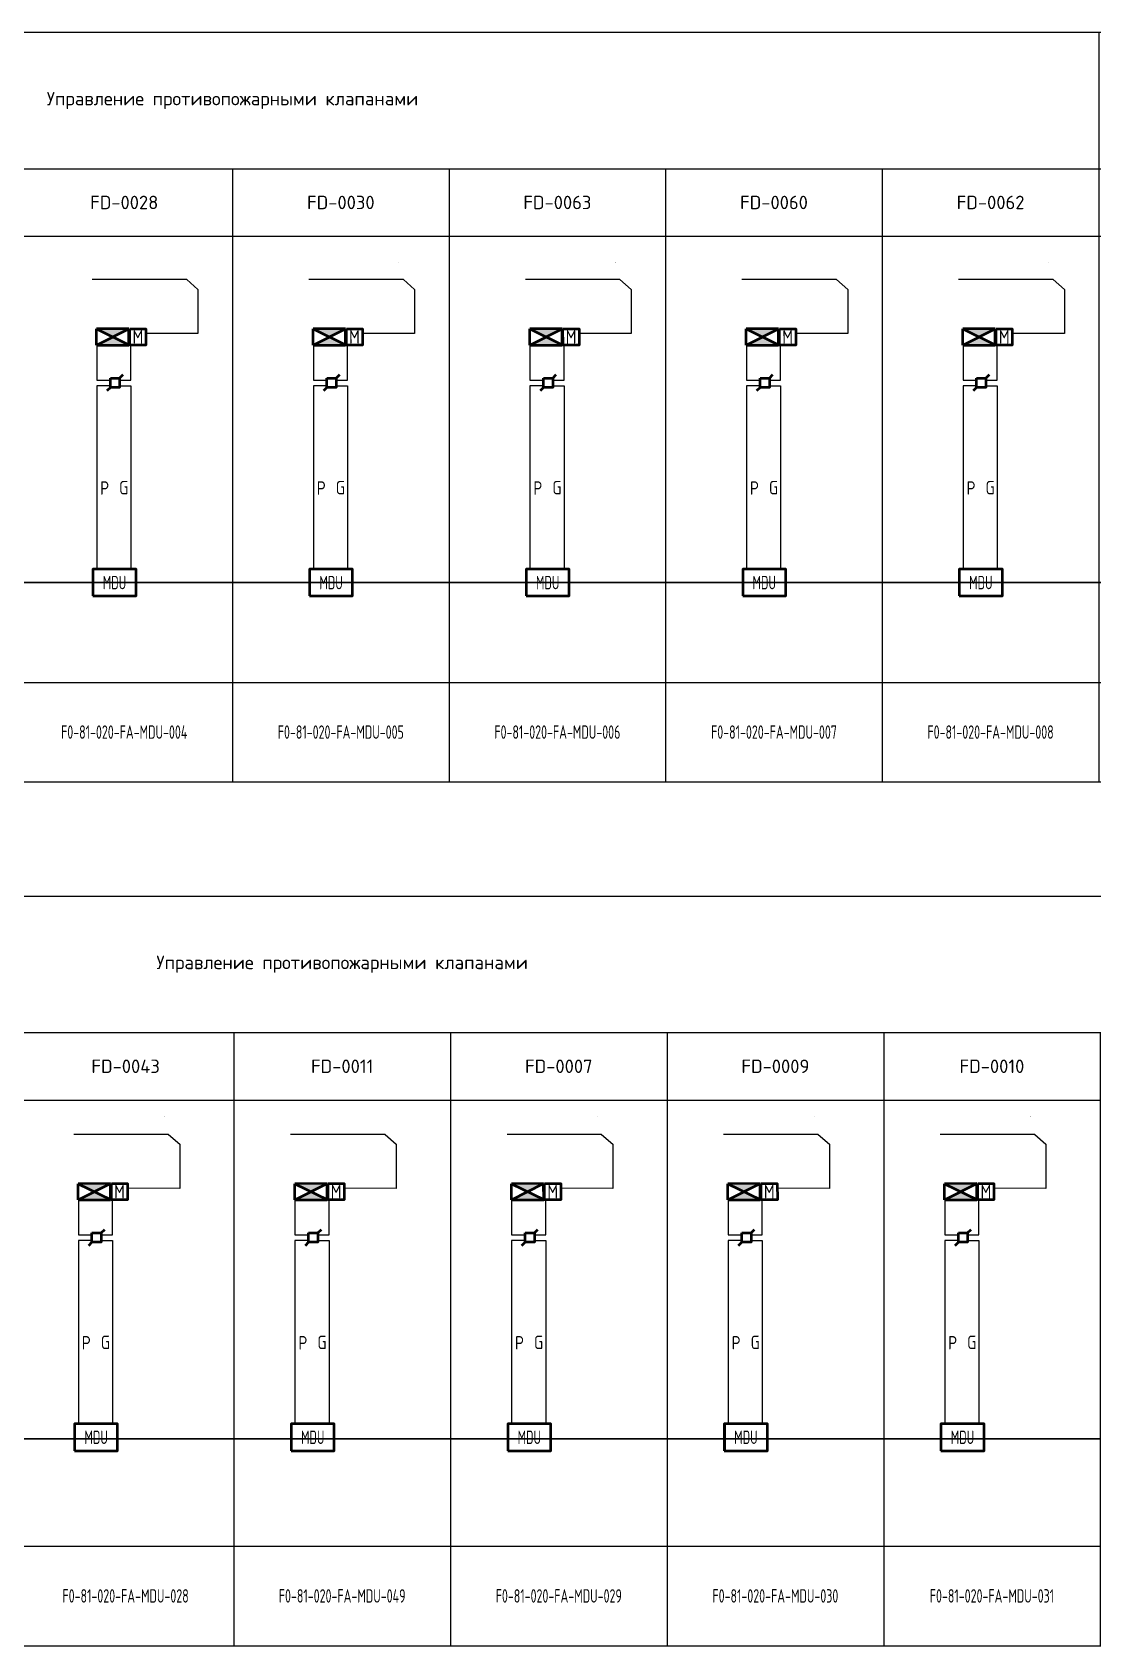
# Model space of a CAD drawing. Header units: millimetres. Extents: x 127230 to 906013, y -355313 to -209225.
# Drawn here: x 603006 to 622697, y -268161 to -238207 of the extents above; entities that cross this region are included whole.
import ezdxf
from ezdxf.enums import TextEntityAlignment as Align

# ---------------------------------------------------------------- set-up
doc = ezdxf.new("R2018")
doc.units = ezdxf.units.MM
doc.linetypes.add('Cплошная', pattern=[0])
for name, color, linetype, lineweight in [('14', 250, 'Continuous', 0), ('АТ_ПС_ИП_025', 1, 'Continuous', 25), ('АТ_ПС_ППКП_025', 5, 'Continuous', 25), ('АТ_ПС_Текст_025', 7, 'Continuous', 25), ('АТ_ПС_Трасса_100', 1, 'Continuous', 100)]:
    doc.layers.add(name, color=color, linetype=linetype, lineweight=lineweight)
doc.layers.add('ПС2', color=230, linetype='Continuous')
doc.styles.add('GLE_OASR_TextStyle', font='GOST2304A.ttf')
doc.styles.get("Standard").update_dxf_attribs({"font": 'gost_0.ttf'})
doc.styles.add('ГОСТ 2.304', font='CS_Gost2304.shx', dxfattribs={"width": 0.8})
doc.styles.add('Текст Т', font='isocpeur.ttf')

# ---------------------------------------------------------------- blocks, each defined once
blk = doc.blocks.new('*T90')
at = {"color": 7, "linetype": 'ByBlock', "transparency": 16777216}
for p, q in [((0, 0), (182448, 0)), ((0, 0), (0, -13917)), ((12084, 0), (12084, -13917)), ((16106, 0), (16106, -13917)), ((48279, 0), (48279, -3786)), ((56323, 0), (56323, -13917)), ((60344, 0), (60344, -13917)), ((68388, 0), (68388, -13917)), ((72409, 0), (72409, -13917)), ((81809, 0), (81809, -13917)), ((91209, 0), (91209, -13917)), ((100609, 0), (100609, -13917)), ((144848, 0), (144848, -13917)), ((154248, 0), (154248, -13917)), ((163648, 0), (163648, -13917)), ((173048, 0), (173048, -13917)), ((182448, 0), (182448, -13917)), ((0, -2533), (12084, -2533)), ((16106, -2533), (182448, -2533)), ((20128, -2533), (20128, -13917)), ((24149, -2533), (24149, -13917)), ((28171, -2533), (28171, -13917)), ((32193, -2533), (32193, -13917)), ((36214, -2533), (36214, -13917)), ((40236, -2533), (40236, -13917)), ((44258, -2533), (44258, -13917)), ((104631, -2533), (104631, -13917)), ((108653, -2533), (108653, -13917)), ((112674, -2533), (112674, -13917)), ((116696, -2533), (116696, -13917)), ((120718, -2533), (120718, -13917)), ((124739, -2533), (124739, -13917)), ((128761, -2533), (128761, -13917)), ((132783, -2533), (132783, -13917)), ((136804, -2533), (136804, -13917)), ((140826, -2533), (140826, -13917)), ((0, -3786), (48279, -3786)), ((56323, -3786), (60344, -3786)), ((68388, -3786), (182448, -3786)), ((0, -12069), (182448, -12069)), ((48279, -12069), (48279, -13917)), ((0, -13917), (182448, -13917))]:
    blk.add_line(p, q, dxfattribs=at)
at = {"color": 0, "linetype": 'ByBlock', "lineweight": -2, "transparency": 16777216}
for p, q in [((48279, -3786), (56323, -3786)), ((48279, -3786), (48279, -12069)), ((60344, -3786), (68388, -3786))]:
    blk.add_line(p, q, dxfattribs=at)
at = {"color": 7, "transparency": 16777216, "char_height": 250, "attachment_point": 5}
for s, insert, width, style in [('Отключение потребителей электропитания по сигналу "Пожар"', (52301, -1266), 8042.13, 'Текст Т'), ('Управление противопожарными клапанами', (58334, -1266), 4020.47, 'Текст Т'), ('Отключение потребителей электропитания по сигналу "Пожар"', (64366, -1266), 8042.13, 'Текст Т'), ('Управление противопожарными клапанами', (70399, -1266), 4020.47, 'Текст Т'), ('Управление противопожарными клапанами', (32193, -1266), 32172.13, 'Текст Т'), ('Управление приточно-вытяжными системами ОВКВ', (77109, -1266), 9398.8, 'Текст Т'), ('Управление приточно-вытяжными системами ОВКВ', (86509, -1266), 9398.8, 'Текст Т'), ('Управление приточно-вытяжными системами ОВКВ', (95909, -1266), 9398.8, 'Текст Т'), ('Управление противопожарными клапанами', (122729, -1266), 44237.13, 'Текст Т'), ('Управление приточно-вытяжными системами ОВКВ', (149548, -1266), 9398.8, 'Текст Т'), ('Управление приточно-вытяжными системами ОВКВ', (158948, -1266), 9398.8, 'Текст Т'), ('Управление приточно-вытяжными системами ОВКВ', (168348, -1266), 9398.8, 'Текст Т'), ('Управление приточно-вытяжными системами ОВКВ', (177748, -1266), 9398.8, 'Текст Т'), ('{\\fGOST type A|b0|i0|c204|p34;\\W1.001;\\C0;Сигнал "Пожар" на IRP-панель СР010, СР011}', (52301, -3160), 8042.13, 'Текст Т'), ('{\\fGOST type A|b0|i0|c204|p34;\\W1.001;\\C0;Сигнал "Пожар" на IRP-панель СР012 СР013}', (64366, -3160), 8042.13, 'Текст Т'), ('Аппаратная пом.137', (6042, -3160), 12083.14, 'Текст Т'), ('FD-0059', (18117, -3160), 4020.47, 'Текст Т'), ('FD-0027', (22139, -3160), 4020.47, 'Текст Т'), ('FD-0034', (26160, -3160), 4020.47, 'Текст Т'), ('FD-0028', (30182, -3160), 4020.47, 'Текст Т'), ('FD-0030', (34204, -3160), 4020.47, 'Текст Т'), ('FD-0062', (46269, -3160), 4020.47, 'Текст Т'), ('FD-0038', (70399, -3160), 4020.47, 'Текст Т'), ('Отключение JS03-UC-1005А/FA-0005А', (77109, -3160), 9398.8, 'Текст Т'), ('Отключение JS03-UC-1005В/FA-0005В', (86509, -3160), 9398.8, 'Текст Т'), ('Отключение JS03-UC-1010/FA-0010', (95909, -3160), 9398.8, 'Текст Т'), ('FD-0065', (106642, -3160), 4020.47, 'Текст Т'), ('FD-0029', (122729, -3160), 4020.47, 'Текст Т'), ('FD-0033', (126750, -3160), 4020.47, 'Текст Т'), ('FD-0046', (130772, -3160), 4020.47, 'Текст Т'), ('FD-0053', (134794, -3160), 4020.47, 'Текст Т'), ('FD-0054', (138815, -3160), 4020.47, 'Текст Т'), ('FD-0055', (142837, -3160), 4020.47, 'Текст Т'), ('Отключение JS03-UC-1004А/FA-0004А', (149548, -3160), 9398.8, 'Текст Т'), ('Отключение JS03-UC-1004В/FA-0004В', (158948, -3160), 9398.8, 'Текст Т'), ('Отключение JS03-UC-1009/FA-0009', (168348, -3160), 9398.8, 'Текст Т'), ('Отключение JS03-UC-1011/FA-0011', (177748, -3160), 9398.8, 'Текст Т'), ('F0-81-020-FA-SIB-001', (14095, -12993), 4020.47, 'ГОСТ 2.304'), ('F0-81-020-FA-MDU-001', (18117, -12993), 4020.47, 'ГОСТ 2.304'), ('F0-81-020-FA-MDU-002', (22139, -12993), 4020.47, 'ГОСТ 2.304'), ('F0-81-020-FA-MDU-003', (26160, -12993), 4020.47, 'ГОСТ 2.304'), ('F0-81-020-FA-MDU-004', (30182, -12993), 4020.47, 'ГОСТ 2.304'), ('F0-81-020-FA-MDU-005', (34204, -12993), 4020.47, 'ГОСТ 2.304'), ('F0-81-020-FA-MDU-006', (38225, -12993), 4020.47, 'ГОСТ 2.304'), ('F0-81-020-FA-MDU-007', (42247, -12993), 4020.47, 'ГОСТ 2.304'), ('F0-81-020-FA-MDU-008', (46269, -12993), 4020.47, 'ГОСТ 2.304'), ('F0-81-020-FA-MR-015, F0-81-020-FA-MR-016', (52301, -12993), 8042.13, 'ГОСТ 2.304'), ('F0-81-020-FA-MDU-009', (58334, -12993), 4020.47, 'ГОСТ 2.304'), ('F0-81-020-FA-MR-017, F0-81-020-FA-MR-018', (64366, -12993), 8042.13, 'ГОСТ 2.304'), ('F0-81-020-FA-MDU-010', (70399, -12993), 4020.47, 'ГОСТ 2.304'), ('F0-81-020-FA-MR-009', (77109, -12993), 9398.8, 'ГОСТ 2.304'), ('F0-81-020-FA-MR-010', (86509, -12993), 9398.8, 'ГОСТ 2.304'), ('F0-81-020-FA-MR-011', (95909, -12993), 9398.8, 'ГОСТ 2.304'), ('F0-81-020-FA-MDU-011', (102620, -12993), 4020.47, 'ГОСТ 2.304'), ('F0-81-020-FA-MDU-012', (106642, -12993), 4020.47, 'ГОСТ 2.304'), ('F0-81-020-FA-MDU-013', (110664, -12993), 4020.47, 'ГОСТ 2.304'), ('F0-81-020-FA-MDU-014', (114685, -12993), 4020.47, 'ГОСТ 2.304'), ('F0-81-020-FA-MDU-015', (118707, -12993), 4020.47, 'ГОСТ 2.304'), ('F0-81-020-FA-MDU-016', (122729, -12993), 4020.47, 'ГОСТ 2.304'), ('F0-81-020-FA-MDU-017', (126750, -12993), 4020.47, 'ГОСТ 2.304'), ('F0-81-020-FA-MDU-018', (130772, -12993), 4020.47, 'ГОСТ 2.304'), ('F0-81-020-FA-MDU-019', (134794, -12993), 4020.47, 'ГОСТ 2.304'), ('F0-81-020-FA-MDU-020', (138815, -12993), 4020.47, 'ГОСТ 2.304'), ('F0-81-020-FA-MDU-021', (142837, -12993), 4020.47, 'ГОСТ 2.304'), ('F0-81-020-FA-MR-005', (149548, -12993), 9398.8, 'ГОСТ 2.304'), ('F0-81-020-FA-MR-006', (158948, -12993), 9398.8, 'ГОСТ 2.304'), ('F0-81-020-FA-MR-007', (168348, -12993), 9398.8, 'ГОСТ 2.304'), ('F0-81-020-FA-MR-008', (177748, -12993), 9398.8, 'ГОСТ 2.304')]:
    blk.add_mtext(s, dxfattribs=dict(at, insert=insert, width=width, style=style))
at = {"color": 0, "transparency": 16777216, "char_height": 250, "attachment_point": 5}
for s, insert, width in [('Контроллер системы пожарной автоматики', (6042, -1266), 12083.14), ('{\\fISOCPEUR|b0|i0|c204|p34;\\T0.95;\\C7;Отключение систем ОВКВ}', (14095, -1893), 4020.47)]:
    blk.add_mtext(s, dxfattribs=dict(at, insert=insert, width=width))
at = {"transparency": 16777216, "char_height": 250, "width": 4020.47, "attachment_point": 5, "style": 'Текст Т'}
for s, insert in [('FD-0063', (38225, -3160)), ('FD-0060', (42247, -3160)), ('FD-0032', (58334, -3160)), ('FD-0037', (102620, -3160)), ('FD-0066', (110664, -3160)), ('FD-0079', (114685, -3160)), ('FD-0078', (118707, -3160))]:
    blk.add_mtext(s, dxfattribs=dict(at, insert=insert))
blk = doc.blocks.new('*U53')
at = {"color": 0, "lineweight": 30, "width": 1.001, "flags": 104}
blk.add_attdef('ТЕКСТ1', text='', height=2.5, dxfattribs=at).set_placement((0.55, 3.27), align=Align.TOP_LEFT)
at = {"color": 0, "lineweight": 0}
blk.add_wipeout([(0, 4.3), (16.02, 4.3), (16.02, 0), (0, 0)], dxfattribs=at)
blk = doc.blocks.new('*U54')
at = {"color": 0, "lineweight": 30, "width": 1.001, "flags": 104}
blk.add_attdef('ТЕКСТ1', text='', height=2.5, dxfattribs=at).set_placement((0.55, 3.27), align=Align.TOP_LEFT)
at = {"color": 0, "lineweight": 0}
blk.add_wipeout([(0, 4.3), (21.07, 4.3), (21.07, 0), (0, 0)], dxfattribs=at)
blk = doc.blocks.new('*U49')
at = {"linetype": 'Continuous', "lineweight": 25}
blk.add_wipeout([(-1.5, -1.5), (-1.5, 1.5), (1.5, 1.5), (1.5, -1.5)], dxfattribs=at)
at = {"color": 0, "linetype": 'Continuous', "lineweight": -2}
for p, q in [((1.5, 1.5), (2.63, 2.63)), ((-1.5, -1.5), (-2.63, -2.63))]:
    blk.add_line(p, q, dxfattribs=at)
blk.add_lwpolyline([(-1.5, 1.5), (1.5, 1.5), (1.5, -1.5), (-1.5, -1.5)], close=True, dxfattribs=at)
blk = doc.blocks.new('*U52')
at = {"linetype": 'Continuous', "lineweight": -2}
h = blk.add_hatch(color=0, dxfattribs=at)
h.dxf.hatch_style = 1
h.paths.add_polyline_path([(-6, 2.97), (-2.98, 1.48), (0, 2.97)])
h.paths.add_polyline_path([(-2.98, 1.48), (-6, -0.03), (0, -0.03), (0, 0)])
at = {"color": 0, "linetype": 'Continuous', "lineweight": -2}
for p, q in [((-6, -0.03), (-6, 2.97)), ((0, 2.97), (-6, 2.97)), ((-6, 2.97), (0, 0)), ((-6, -0.03), (0, 2.97)), ((0, -0.03), (0, 2.97)), ((0, 1.47), (0.18, 1.47)), ((-6, -0.03), (0, -0.03))]:
    blk.add_line(p, q, dxfattribs=at)
blk.add_lwpolyline([(0.18, 2.97), (3.18, 2.97), (3.18, -0.03), (0.18, -0.03)], close=True, dxfattribs=at)
at = {"color": 0, "linetype": 'Continuous', "lineweight": -2, "style": 'GLE_OASR_TextStyle'}
blk.add_text('М', height=2.5, dxfattribs=at).set_placement((1.68, 1.47), align=Align.MIDDLE_CENTER)
blk = doc.blocks.new('*U51')
at = {"color": 0, "linetype": 'Continuous', "lineweight": -2}
blk.add_lwpolyline([(-8, -0.03), (0, -0.03), (0, 4.97), (-8, 4.97)], close=True, dxfattribs=at)
at = {"color": 0, "linetype": 'Continuous', "lineweight": -2, "style": 'ГОСТ 2.304', "width": 0.8, "flags": 4}
blk.add_attdef('НАДПИСЬ', text='', height=2.5, dxfattribs=at).set_placement((-4, 2.47), align=Align.MIDDLE_CENTER)
blk = doc.blocks.new('*U50')
at = {"color": 0, "lineweight": 0}
blk.add_wipeout([(-2.08, 6.13), (-19.65, 6.12), (-19.65, 1.83), (-2.08, 1.83)], dxfattribs=at)
at = {"color": 0, "linetype": 'Cплошная', "lineweight": 25}
for q in [(-19.65, 1.83), (0, 0)]:
    blk.add_line((-2.08, 1.83), q, dxfattribs=at)
at = {"color": 0, "lineweight": 30, "flags": 104}
blk.add_attdef('ТЕКСТ1', text='', height=2.5, dxfattribs=at).set_placement((-2.99, 5.1), align=Align.TOP_RIGHT)
blk = doc.blocks.new('*T92')
at = {"color": 7, "linetype": 'ByBlock', "transparency": 16777216}
for p, q in [((0, 0), (178407, 0)), ((0, 0), (0, -13917)), ((60325, 0), (60325, -13917)), ((69725, 0), (69725, -13917)), ((79125, 0), (79125, -13917)), ((88525, 0), (88525, -13917)), ((97925, 0), (97925, -13917)), ((143520, 0), (143520, -13917)), ((151563, 0), (151563, -13917)), ((160963, 0), (160963, -13917)), ((170363, 0), (170363, -13917)), ((178407, 0), (178407, -13917)), ((0, -2533), (178407, -2533)), ((4022, -2533), (4022, -13917)), ((8043, -2533), (8043, -13917)), ((12065, -2533), (12065, -13917)), ((16087, -2533), (16087, -13917)), ((20108, -2533), (20108, -13917)), ((24130, -2533), (24130, -13917)), ((28152, -2533), (28152, -13917)), ((32173, -2533), (32173, -13917)), ((36195, -2533), (36195, -13917)), ((40217, -2533), (40217, -13917)), ((44238, -2533), (44238, -13917)), ((48260, -2533), (48260, -13917)), ((52282, -2533), (52282, -13917)), ((56303, -2533), (56303, -13917)), ((101947, -2533), (101947, -13917)), ((105968, -2533), (105968, -13917)), ((109990, -2533), (109990, -13917)), ((114012, -2533), (114012, -13917)), ((118033, -2533), (118033, -13917)), ((122055, -2533), (122055, -13917)), ((126077, -2533), (126077, -13917)), ((130098, -2533), (130098, -13917)), ((134120, -2533), (134120, -13917)), ((147542, -2533), (147542, -13917)), ((174385, -2533), (174385, -13917)), ((0, -3786), (178407, -3786)), ((0, -12069), (178407, -12069)), ((0, -13917), (178407, -13917))]:
    blk.add_line(p, q, dxfattribs=at)
at = {"color": 0, "linetype": 'ByBlock', "lineweight": -2, "transparency": 16777216}
blk.add_line((134120, 0), (134120, -2533), dxfattribs=at)
at = {"color": 7, "transparency": 16777216, "char_height": 250, "attachment_point": 5}
for s, insert, width, style in [('Управление противопожарными клапанами', (30162, -1266), 60323.8, 'Текст Т'), ('Управление приточно-вытяжными системами ОВКВ', (65025, -1266), 9398.8, 'Текст Т'), ('Управление приточно-вытяжными системами ОВКВ', (74425, -1266), 9398.8, 'Текст Т'), ('Управление приточно-вытяжными системами ОВКВ', (83825, -1266), 9398.8, 'Текст Т'), ('Управление приточно-вытяжными системами ОВКВ', (93225, -1266), 9398.8, 'Текст Т'), ('Управление приточно-вытяжными системами ОВКВ', (138820, -1266), 9398.8, 'Текст Т'), ('Управление приточно-вытяжными системами ОВКВ', (156263, -1266), 9398.8, 'Текст Т'), ('Управление приточно-вытяжными системами ОВКВ', (165663, -1266), 9398.8, 'Текст Т'), ('FD-0048', (2011, -3160), 4020.47, 'Текст Т'), ('FD-0049', (6032, -3160), 4020.47, 'Текст Т'), ('FD-0044', (10054, -3160), 4020.47, 'Текст Т'), ('FD-0051', (14076, -3160), 4020.47, 'Текст Т'), ('FD-0052', (18097, -3160), 4020.47, 'Текст Т'), ('FD-0042', (22119, -3160), 4020.47, 'Текст Т'), ('FD-0043', (26141, -3160), 4020.47, 'Текст Т'), ('FD-0011', (30162, -3160), 4020.47, 'Текст Т'), ('FD-0007', (34184, -3160), 4020.47, 'Текст Т'), ('FD-0009', (38206, -3160), 4020.47, 'Текст Т'), ('FD-0010', (42227, -3160), 4020.47, 'Текст Т'), ('FD-0018', (46249, -3160), 4020.47, 'Текст Т'), ('FD-0015', (50271, -3160), 4020.47, 'Текст Т'), ('FD-0016', (54292, -3160), 4020.47, 'Текст Т'), ('FD-0017', (58314, -3160), 4020.47, 'Текст Т'), ('Отключение JS03-UC-1001/FA-0001', (65025, -3160), 9398.8, 'Текст Т'), ('Отключение JS03-UC-1002А/FA-0002А', (74425, -3160), 9398.8, 'Текст Т'), ('Отключение JS03-UC-1003/FA-0003', (83825, -3160), 9398.8, 'Текст Т'), ('Отключение JS03-UC-1007/FA-0007', (93225, -3160), 9398.8, 'Текст Т'), ('FD-0019', (99936, -3160), 4020.47, 'Текст Т'), ('FD-0020', (103957, -3160), 4020.47, 'Текст Т'), ('FD-0021', (107979, -3160), 4020.47, 'Текст Т'), ('FD-0002', (112001, -3160), 4020.47, 'Текст Т'), ('FD-0005', (116022, -3160), 4020.47, 'Текст Т'), ('FD-0017', (120044, -3160), 4020.47, 'Текст Т'), ('FD-0056', (124066, -3160), 4020.47, 'Текст Т'), ('FD-0067', (128087, -3160), 4020.47, 'Текст Т'), ('FD-0006', (132109, -3160), 4020.47, 'Текст Т'), ('Отключение JS03-UC-1012/FA-0012', (138820, -3160), 9398.8, 'Текст Т'), ('FD-0013', (145531, -3160), 4020.47, 'Текст Т'), ('FD-0072', (149552, -3160), 4020.47, 'Текст Т'), ('Отключение JS03-UC-1006/FA-0002В', (156263, -3160), 9398.8, 'Текст Т'), ('Отключение JS03-UC-1008/FA-0008', (165663, -3160), 9398.8, 'Текст Т'), ('FD-0014', (172374, -3160), 4020.47, 'Текст Т'), ('FD-0012', (176396, -3160), 4020.47, 'Текст Т'), ('F0-81-020-FA-MDU-022', (2011, -12993), 4020.47, 'ГОСТ 2.304'), ('F0-81-020-FA-MDU-023', (6032, -12993), 4020.47, 'ГОСТ 2.304'), ('F0-81-020-FA-MDU-024', (10054, -12993), 4020.47, 'ГОСТ 2.304'), ('F0-81-020-FA-MDU-025', (14076, -12993), 4020.47, 'ГОСТ 2.304'), ('F0-81-020-FA-MDU-026', (18097, -12993), 4020.47, 'ГОСТ 2.304'), ('F0-81-020-FA-MDU-027', (22119, -12993), 4020.47, 'ГОСТ 2.304'), ('F0-81-020-FA-MDU-028', (26141, -12993), 4020.47, 'ГОСТ 2.304'), ('F0-81-020-FA-MDU-049', (30162, -12993), 4020.47, 'ГОСТ 2.304'), ('F0-81-020-FA-MDU-029', (34184, -12993), 4020.47, 'ГОСТ 2.304'), ('F0-81-020-FA-MDU-030', (38206, -12993), 4020.47, 'ГОСТ 2.304'), ('F0-81-020-FA-MDU-031', (42227, -12993), 4020.47, 'ГОСТ 2.304'), ('F0-81-020-FA-MDU-032', (46249, -12993), 4020.47, 'ГОСТ 2.304'), ('F0-81-020-FA-MDU-033', (50271, -12993), 4020.47, 'ГОСТ 2.304'), ('F0-81-020-FA-MDU-034', (54292, -12993), 4020.47, 'ГОСТ 2.304'), ('F0-81-020-FA-MDU-035', (58314, -12993), 4020.47, 'ГОСТ 2.304'), ('F0-81-020-FA-MR-001', (65025, -12993), 9398.8, 'ГОСТ 2.304'), ('F0-81-020-FA-MR-002', (74425, -12993), 9398.8, 'ГОСТ 2.304'), ('F0-81-020-FA-MR-003', (83825, -12993), 9398.8, 'ГОСТ 2.304'), ('F0-81-020-FA-MR-004', (93225, -12993), 9398.8, 'ГОСТ 2.304'), ('F0-81-020-FA-MDU-036', (99936, -12993), 4020.47, 'ГОСТ 2.304'), ('F0-81-020-FA-MDU-037', (103957, -12993), 4020.47, 'ГОСТ 2.304'), ('F0-81-020-FA-MDU-038', (107979, -12993), 4020.47, 'ГОСТ 2.304'), ('F0-81-020-FA-MDU-039', (112001, -12993), 4020.47, 'ГОСТ 2.304'), ('F0-81-020-FA-MDU-040', (116022, -12993), 4020.47, 'ГОСТ 2.304'), ('F0-81-020-FA-MDU-041', (120044, -12993), 4020.47, 'ГОСТ 2.304'), ('F0-81-020-FA-MDU-042', (124066, -12993), 4020.47, 'ГОСТ 2.304'), ('F0-81-020-FA-MDU-043', (128087, -12993), 4020.47, 'ГОСТ 2.304'), ('F0-81-020-FA-MDU-044', (132109, -12993), 4020.47, 'ГОСТ 2.304'), ('F0-81-020-FA-MR-014', (138820, -12993), 9398.8, 'ГОСТ 2.304'), ('F0-81-020-FA-MDU-045', (145531, -12993), 4020.47, 'ГОСТ 2.304'), ('F0-81-020-FA-MDU-046', (149552, -12993), 4020.47, 'ГОСТ 2.304'), ('F0-81-020-FA-MR-012', (156263, -12993), 9398.8, 'ГОСТ 2.304'), ('F0-81-020-FA-MR-013', (165663, -12993), 9398.8, 'ГОСТ 2.304'), ('F0-81-020-FA-MDU-047', (172374, -12993), 4020.47, 'ГОСТ 2.304'), ('F0-81-020-FA-MDU-048', (176396, -12993), 4020.47, 'ГОСТ 2.304')]:
    blk.add_mtext(s, dxfattribs=dict(at, insert=insert, width=width, style=style))
at = {"color": 0, "transparency": 16777216, "char_height": 250, "attachment_point": 5, "style": 'Текст Т'}
for insert, width in [((116022, -1266), 36193.8), ((147542, -1266), 8042.13), ((174385, -1266), 8042.13)]:
    blk.add_mtext('{\\C7;Управление противопожарными клапанами}', dxfattribs=dict(at, insert=insert, width=width))

msp = doc.modelspace()

# ---------------------------------------------------------------- linework, layer by layer
at = {"layer": '14', "color": 6, "lineweight": 25}
for points in [[(604204, -244015), (604204, -244665), (604456, -244665)], [(608225, -244015), (608225, -244665), (608477, -244665)], [(612247, -244015), (612247, -244665), (612499, -244665)], [(616269, -244015), (616269, -244665), (616521, -244665)], [(620290, -244015), (620290, -244665), (620542, -244665)], [(603863, -259884), (603863, -260534), (604115, -260534)], [(607884, -259884), (607884, -260534), (608136, -260534)], [(611906, -259884), (611906, -260534), (612158, -260534)], [(615928, -259884), (615928, -260534), (616180, -260534)], [(619949, -259884), (619949, -260534), (620201, -260534)]]:
    msp.add_lwpolyline(points, dxfattribs=at)
at = {"layer": 'АТ_ПС_Трасса_100', "color": 92, "lineweight": 25, "ltscale": 100}
for points in [[(604628, -244665), (604836, -244665), (604836, -244016)], [(608650, -244665), (608858, -244665), (608858, -244016)], [(612671, -244665), (612880, -244665), (612880, -244016)], [(616693, -244665), (616901, -244665), (616901, -244016)], [(620715, -244665), (620923, -244665), (620923, -244016)], [(604628, -244772), (604836, -244772), (604836, -248174)], [(608650, -244772), (608858, -244772), (608858, -248174)], [(612671, -244772), (612880, -244772), (612880, -248174)], [(616693, -244772), (616901, -244772), (616901, -248174)], [(620715, -244772), (620923, -244772), (620923, -248174)], [(604287, -260534), (604495, -260534), (604495, -259885)], [(608309, -260534), (608517, -260534), (608517, -259885)], [(612331, -260534), (612539, -260534), (612539, -259885)], [(616352, -260534), (616560, -260534), (616560, -259885)], [(620374, -260534), (620582, -260534), (620582, -259885)], [(604287, -260640), (604495, -260640), (604495, -264042)], [(608309, -260640), (608517, -260640), (608517, -264042)], [(612331, -260640), (612539, -260640), (612539, -264042)], [(616352, -260640), (616560, -260640), (616560, -264042)], [(620374, -260640), (620582, -260640), (620582, -264042)]]:
    msp.add_lwpolyline(points, dxfattribs=at)
at = {"layer": 'АТ_ПС_Трасса_100', "color": 6, "lineweight": 25, "ltscale": 100}
for points in [[(604456, -244772), (604204, -244772), (604204, -248174)], [(608477, -244772), (608225, -244772), (608225, -248174)], [(612499, -244772), (612247, -244772), (612247, -248174)], [(616521, -244772), (616269, -244772), (616269, -248174)], [(620542, -244772), (620290, -244772), (620290, -248174)], [(604115, -260640), (603863, -260640), (603863, -264042)], [(608136, -260640), (607884, -260640), (607884, -264042)], [(612158, -260640), (611906, -260640), (611906, -264042)], [(616180, -260640), (615928, -260640), (615928, -264042)], [(620201, -260640), (619949, -260640), (619949, -264042)]]:
    msp.add_lwpolyline(points, dxfattribs=at)

# ---------------------------------------------------------------- block references
for name, p in [('*T90', (574531, -238207)), ('*T92', (578598, -254244))]:
    msp.add_blockref(name, p)
at = {"layer": 'ПС2', "color": 5, "lineweight": 50, "transparency": 33554687, "xscale": 100, "yscale": 100, "zscale": 100, "rotation": 0.1250381865928775}
for p in [(604799, -244011), (608821, -244011), (612843, -244011), (616864, -244011), (620886, -244011), (604458, -259879), (608480, -259879), (612502, -259879), (616523, -259879), (620545, -259879)]:
    msp.add_blockref('*U52', p, dxfattribs=at)

# ---------------------------------------------------------------- texts
at = {"layer": 'АТ_ПС_Текст_025', "char_height": 250, "attachment_point": 5, "style": 'GLE_OASR_TextStyle'}
for s, insert in [('P', (604350, -246669)), ('G', (604705, -246661)), ('P', (608372, -246669)), ('G', (608727, -246661)), ('P', (612393, -246669)), ('G', (612749, -246661)), ('P', (616415, -246669)), ('G', (616770, -246661)), ('P', (620437, -246669)), ('G', (620792, -246661)), ('P', (604009, -262538)), ('G', (604364, -262529)), ('P', (608031, -262538)), ('G', (608386, -262529)), ('P', (612052, -262538)), ('G', (612408, -262529)), ('P', (616074, -262538)), ('G', (616429, -262529)), ('P', (620096, -262538)), ('G', (620451, -262529))]:
    msp.add_mtext_dynamic_manual_height_columns(s, width=1237.88, gutter_width=12.5, heights=[0], dxfattribs=dict(at, insert=insert))

# ---------------------------------------------------------------- next in the draw order: block references
at = {"layer": 'АТ_ПС_ИП_025', "lineweight": 50, "xscale": 57.51779866433964, "yscale": 57.51779866433964, "zscale": 57.51779866433964}
for p in [(604542, -244714), (608563, -244714), (612585, -244714), (616607, -244714), (620628, -244714), (604201, -260583), (608223, -260583), (612244, -260583), (616266, -260583), (620288, -260583)]:
    msp.add_blockref('*U49', p, dxfattribs=at)
at = {"layer": 'АТ_ПС_Текст_025', "linetype": 'Continuous'}
ref = msp.add_blockref('*U50', (606083, -242983), dxfattribs=dict(at, xscale=100, yscale=100, zscale=100))
lines = msp.add_mtext('230 В AC*** ', dxfattribs={"layer": '0', "color": 0, "insert": (605784, -242473), "char_height": 2.5, "attachment_point": 1})
ref.add_attrib('ТЕКСТ1', '', (605784, -242473), dxfattribs={"flags": 104}).embed_mtext(lines)
ref = msp.add_blockref('*U50', (610105, -242983), dxfattribs=dict(at, xscale=100, yscale=100, zscale=100))
lines = msp.add_mtext('230 В AC*** ', dxfattribs={"layer": '0', "color": 0, "insert": (609806, -242473), "char_height": 2.5, "attachment_point": 1})
ref.add_attrib('ТЕКСТ1', '', (609806, -242473), dxfattribs={"flags": 104}).embed_mtext(lines)
ref = msp.add_blockref('*U50', (614127, -242983), dxfattribs=dict(at, xscale=100, yscale=100, zscale=100))
lines = msp.add_mtext('230 В AC*** ', dxfattribs={"layer": '0', "color": 0, "insert": (613828, -242473), "char_height": 2.5, "attachment_point": 1})
ref.add_attrib('ТЕКСТ1', '', (613828, -242473), dxfattribs={"flags": 104}).embed_mtext(lines)
ref = msp.add_blockref('*U50', (618148, -242983), dxfattribs=dict(at, xscale=100, yscale=100, zscale=100))
lines = msp.add_mtext('230 В AC*** ', dxfattribs={"layer": '0', "color": 0, "insert": (617849, -242473), "char_height": 2.5, "attachment_point": 1})
ref.add_attrib('ТЕКСТ1', '', (617849, -242473), dxfattribs={"flags": 104}).embed_mtext(lines)
ref = msp.add_blockref('*U50', (622170, -242983), dxfattribs=dict(at, xscale=100, yscale=100, zscale=100))
lines = msp.add_mtext('230 В AC*** ', dxfattribs={"layer": '0', "color": 0, "insert": (621871, -242473), "char_height": 2.5, "attachment_point": 1})
ref.add_attrib('ТЕКСТ1', '', (621871, -242473), dxfattribs={"flags": 104}).embed_mtext(lines)
at = {"layer": 'АТ_ПС_Текст_025', "transparency": 33554636}
ref = msp.add_blockref('*U53', (604895, -244840), dxfattribs=dict(at, xscale=99.99980000000001, yscale=99.99980000000001, zscale=99.99980000000001))
lines = msp.add_mtext('\\W1.0010;*FA-XK-004', dxfattribs={"layer": '0', "color": 0, "insert": (604949, -244513), "char_height": 2.5, "attachment_point": 1})
ref.add_attrib('ТЕКСТ1', '', (604949, -244513), dxfattribs={"flags": 104}).embed_mtext(lines)
ref = msp.add_blockref('*U53', (608916, -244840), dxfattribs=dict(at, xscale=99.99980000000001, yscale=99.99980000000001, zscale=99.99980000000001))
lines = msp.add_mtext('\\W1.0010;*FA-XK-005', dxfattribs={"layer": '0', "color": 0, "insert": (608971, -244513), "char_height": 2.5, "attachment_point": 1})
ref.add_attrib('ТЕКСТ1', '', (608971, -244513), dxfattribs={"flags": 104}).embed_mtext(lines)
ref = msp.add_blockref('*U53', (612938, -244840), dxfattribs=dict(at, xscale=99.99980000000001, yscale=99.99980000000001, zscale=99.99980000000001))
lines = msp.add_mtext('\\W1.0010;*FA-XK-006', dxfattribs={"layer": '0', "color": 0, "insert": (612993, -244513), "char_height": 2.5, "attachment_point": 1})
ref.add_attrib('ТЕКСТ1', '', (612993, -244513), dxfattribs={"flags": 104}).embed_mtext(lines)
ref = msp.add_blockref('*U53', (616960, -244840), dxfattribs=dict(at, xscale=99.99980000000001, yscale=99.99980000000001, zscale=99.99980000000001))
lines = msp.add_mtext('\\W1.0010;*FA-XK-007', dxfattribs={"layer": '0', "color": 0, "insert": (617014, -244513), "char_height": 2.5, "attachment_point": 1})
ref.add_attrib('ТЕКСТ1', '', (617014, -244513), dxfattribs={"flags": 104}).embed_mtext(lines)
ref = msp.add_blockref('*U53', (620981, -244840), dxfattribs=dict(at, xscale=99.99980000000001, yscale=99.99980000000001, zscale=99.99980000000001))
lines = msp.add_mtext('\\W1.0010;*FA-XK-008', dxfattribs={"layer": '0', "color": 0, "insert": (621036, -244513), "char_height": 2.5, "attachment_point": 1})
ref.add_attrib('ТЕКСТ1', '', (621036, -244513), dxfattribs={"flags": 104}).embed_mtext(lines)
at = {"layer": 'АТ_ПС_Текст_025', "transparency": 33554636, "xscale": 99.99980000000001, "yscale": 99.99980000000001, "zscale": 99.99980000000001, "rotation": 90.0000000004073}
for p in [(604088, -247403), (605353, -247403), (608109, -247403), (609375, -247403), (612131, -247403), (613396, -247403), (616153, -247403), (617418, -247403), (620174, -247403), (621440, -247403), (603747, -263271), (605012, -263271), (607769, -263271), (609034, -263271), (611790, -263271), (613056, -263271), (615812, -263271), (617077, -263271), (619834, -263271), (621099, -263271)]:
    msp.add_blockref('*U54', p, dxfattribs=at)
at = {"layer": 'АТ_ПС_Текст_025', "linetype": 'Continuous'}
ref = msp.add_blockref('*U50', (605743, -258852), dxfattribs=dict(at, xscale=100, yscale=100, zscale=100))
lines = msp.add_mtext('230 В AC*** ', dxfattribs={"layer": '0', "color": 0, "insert": (605444, -258342), "char_height": 2.5, "attachment_point": 1})
ref.add_attrib('ТЕКСТ1', '', (605444, -258342), dxfattribs={"flags": 104}).embed_mtext(lines)
ref = msp.add_blockref('*U50', (609764, -258852), dxfattribs=dict(at, xscale=100, yscale=100, zscale=100))
lines = msp.add_mtext('230 В AC*** ', dxfattribs={"layer": '0', "color": 0, "insert": (609465, -258342), "char_height": 2.5, "attachment_point": 1})
ref.add_attrib('ТЕКСТ1', '', (609465, -258342), dxfattribs={"flags": 104}).embed_mtext(lines)
ref = msp.add_blockref('*U50', (613786, -258852), dxfattribs=dict(at, xscale=100, yscale=100, zscale=100))
lines = msp.add_mtext('230 В AC*** ', dxfattribs={"layer": '0', "color": 0, "insert": (613487, -258342), "char_height": 2.5, "attachment_point": 1})
ref.add_attrib('ТЕКСТ1', '', (613487, -258342), dxfattribs={"flags": 104}).embed_mtext(lines)
ref = msp.add_blockref('*U50', (617808, -258852), dxfattribs=dict(at, xscale=100, yscale=100, zscale=100))
lines = msp.add_mtext('230 В AC*** ', dxfattribs={"layer": '0', "color": 0, "insert": (617509, -258342), "char_height": 2.5, "attachment_point": 1})
ref.add_attrib('ТЕКСТ1', '', (617509, -258342), dxfattribs={"flags": 104}).embed_mtext(lines)
ref = msp.add_blockref('*U50', (621829, -258852), dxfattribs=dict(at, xscale=100, yscale=100, zscale=100))
lines = msp.add_mtext('230 В AC*** ', dxfattribs={"layer": '0', "color": 0, "insert": (621530, -258342), "char_height": 2.5, "attachment_point": 1})
ref.add_attrib('ТЕКСТ1', '', (621530, -258342), dxfattribs={"flags": 104}).embed_mtext(lines)
at = {"layer": 'АТ_ПС_Текст_025', "transparency": 33554636}
ref = msp.add_blockref('*U53', (604554, -260709), dxfattribs=dict(at, xscale=99.99980000000001, yscale=99.99980000000001, zscale=99.99980000000001))
lines = msp.add_mtext('\\W1.0010;*FA-XK-028', dxfattribs={"layer": '0', "color": 0, "insert": (604608, -260381), "char_height": 2.5, "attachment_point": 1})
ref.add_attrib('ТЕКСТ1', '', (604608, -260381), dxfattribs={"flags": 104}).embed_mtext(lines)
ref = msp.add_blockref('*U53', (608576, -260709), dxfattribs=dict(at, xscale=99.99980000000001, yscale=99.99980000000001, zscale=99.99980000000001))
lines = msp.add_mtext('\\W1.0010;*FA-XK-049', dxfattribs={"layer": '0', "color": 0, "insert": (608630, -260381), "char_height": 2.5, "attachment_point": 1})
ref.add_attrib('ТЕКСТ1', '', (608630, -260381), dxfattribs={"flags": 104}).embed_mtext(lines)
ref = msp.add_blockref('*U53', (612597, -260709), dxfattribs=dict(at, xscale=99.99980000000001, yscale=99.99980000000001, zscale=99.99980000000001))
lines = msp.add_mtext('\\W1.0010;*FA-XK-029', dxfattribs={"layer": '0', "color": 0, "insert": (612652, -260381), "char_height": 2.5, "attachment_point": 1})
ref.add_attrib('ТЕКСТ1', '', (612652, -260381), dxfattribs={"flags": 104}).embed_mtext(lines)
ref = msp.add_blockref('*U53', (616619, -260709), dxfattribs=dict(at, xscale=99.99980000000001, yscale=99.99980000000001, zscale=99.99980000000001))
lines = msp.add_mtext('\\W1.0010;*FA-XK-030', dxfattribs={"layer": '0', "color": 0, "insert": (616673, -260381), "char_height": 2.5, "attachment_point": 1})
ref.add_attrib('ТЕКСТ1', '', (616673, -260381), dxfattribs={"flags": 104}).embed_mtext(lines)
ref = msp.add_blockref('*U53', (620641, -260709), dxfattribs=dict(at, xscale=99.99980000000001, yscale=99.99980000000001, zscale=99.99980000000001))
lines = msp.add_mtext('\\W1.0010;*FA-XK-031', dxfattribs={"layer": '0', "color": 0, "insert": (620695, -260381), "char_height": 2.5, "attachment_point": 1})
ref.add_attrib('ТЕКСТ1', '', (620695, -260381), dxfattribs={"flags": 104}).embed_mtext(lines)

# ---------------------------------------------------------------- next in the draw order: wipeouts: each hides what was drawn before it
at = {"lineweight": 25}
for points in [[(604132, -248174), (604932, -248174), (604932, -248674), (604132, -248674)], [(608154, -248174), (608954, -248174), (608954, -248674), (608154, -248674)], [(612176, -248174), (612976, -248174), (612976, -248674), (612176, -248674)], [(616197, -248174), (616997, -248174), (616997, -248674), (616197, -248674)], [(620219, -248174), (621019, -248174), (621019, -248674), (620219, -248674)], [(603792, -264042), (604592, -264042), (604592, -264542), (603792, -264542)], [(607813, -264042), (608613, -264042), (608613, -264542), (607813, -264542)], [(611835, -264042), (612635, -264042), (612635, -264542), (611835, -264542)], [(615857, -264042), (616657, -264042), (616657, -264542), (615857, -264542)], [(619878, -264042), (620678, -264042), (620678, -264542), (619878, -264542)]]:
    msp.add_wipeout(points, dxfattribs=at).dxf.layer = 'АТ_ПС_Трасса_100'

# ---------------------------------------------------------------- next in the draw order: linework, layer by layer
at = {"color": 1, "lineweight": 30}
msp.add_lwpolyline([(578318, -248424), (758046, -248424), (758046, -264320), (577552, -264320), (577552, -248544)], dxfattribs=at)
at = {"layer": '14', "color": 6, "lineweight": 25}
for points in [[(606083, -242983), (606083, -243802), (605117, -243797)], [(610105, -242983), (610105, -243802), (609138, -243797)], [(614127, -242983), (614127, -243802), (613160, -243797)], [(618148, -242983), (618148, -243802), (617182, -243797)], [(622170, -242983), (622170, -243802), (621203, -243797)], [(605743, -258852), (605743, -259671), (604776, -259666)], [(609764, -258852), (609764, -259671), (608798, -259666)], [(613786, -258852), (613786, -259671), (612819, -259666)], [(617808, -258852), (617808, -259671), (616841, -259666)], [(621829, -258852), (621829, -259671), (620863, -259666)]]:
    msp.add_lwpolyline(points, dxfattribs=at)

# ---------------------------------------------------------------- next in the draw order: block references
at = {"layer": 'АТ_ПС_ППКП_025', "color": 1, "linetype": 'Continuous', "lineweight": 50}
ref = msp.add_blockref('*U51', (604932, -248670), dxfattribs=dict(at, xscale=100, yscale=100, zscale=100))
ref.add_attrib('НАДПИСЬ', 'MDU', dxfattribs={"layer": '0', "color": 0, "linetype": 'Continuous', "lineweight": -2, "height": 250, "style": 'ГОСТ 2.304', "width": 0.8}).set_placement((604532, -248424), align=Align.MIDDLE_CENTER)
ref = msp.add_blockref('*U51', (608954, -248670), dxfattribs=dict(at, xscale=100, yscale=100, zscale=100))
ref.add_attrib('НАДПИСЬ', 'MDU', dxfattribs={"layer": '0', "color": 0, "linetype": 'Continuous', "lineweight": -2, "height": 250, "style": 'ГОСТ 2.304', "width": 0.8}).set_placement((608554, -248424), align=Align.MIDDLE_CENTER)
ref = msp.add_blockref('*U51', (612975, -248670), dxfattribs=dict(at, xscale=100, yscale=100, zscale=100))
ref.add_attrib('НАДПИСЬ', 'MDU', dxfattribs={"layer": '0', "color": 0, "linetype": 'Continuous', "lineweight": -2, "height": 250, "style": 'ГОСТ 2.304', "width": 0.8}).set_placement((612576, -248424), align=Align.MIDDLE_CENTER)
ref = msp.add_blockref('*U51', (616997, -248670), dxfattribs=dict(at, xscale=100, yscale=100, zscale=100))
ref.add_attrib('НАДПИСЬ', 'MDU', dxfattribs={"layer": '0', "color": 0, "linetype": 'Continuous', "lineweight": -2, "height": 250, "style": 'ГОСТ 2.304', "width": 0.8}).set_placement((616597, -248424), align=Align.MIDDLE_CENTER)
ref = msp.add_blockref('*U51', (621019, -248670), dxfattribs=dict(at, xscale=100, yscale=100, zscale=100))
ref.add_attrib('НАДПИСЬ', 'MDU', dxfattribs={"layer": '0', "color": 0, "linetype": 'Continuous', "lineweight": -2, "height": 250, "style": 'ГОСТ 2.304', "width": 0.8}).set_placement((620619, -248424), align=Align.MIDDLE_CENTER)
ref = msp.add_blockref('*U51', (604591, -264539), dxfattribs=dict(at, xscale=100, yscale=100, zscale=100))
ref.add_attrib('НАДПИСЬ', 'MDU', dxfattribs={"layer": '0', "color": 0, "linetype": 'Continuous', "lineweight": -2, "height": 250, "style": 'ГОСТ 2.304', "width": 0.8}).set_placement((604192, -264292), align=Align.MIDDLE_CENTER)
ref = msp.add_blockref('*U51', (608613, -264539), dxfattribs=dict(at, xscale=100, yscale=100, zscale=100))
ref.add_attrib('НАДПИСЬ', 'MDU', dxfattribs={"layer": '0', "color": 0, "linetype": 'Continuous', "lineweight": -2, "height": 250, "style": 'ГОСТ 2.304', "width": 0.8}).set_placement((608213, -264292), align=Align.MIDDLE_CENTER)
ref = msp.add_blockref('*U51', (612635, -264539), dxfattribs=dict(at, xscale=100, yscale=100, zscale=100))
ref.add_attrib('НАДПИСЬ', 'MDU', dxfattribs={"layer": '0', "color": 0, "linetype": 'Continuous', "lineweight": -2, "height": 250, "style": 'ГОСТ 2.304', "width": 0.8}).set_placement((612235, -264292), align=Align.MIDDLE_CENTER)
ref = msp.add_blockref('*U51', (616656, -264539), dxfattribs=dict(at, xscale=100, yscale=100, zscale=100))
ref.add_attrib('НАДПИСЬ', 'MDU', dxfattribs={"layer": '0', "color": 0, "linetype": 'Continuous', "lineweight": -2, "height": 250, "style": 'ГОСТ 2.304', "width": 0.8}).set_placement((616257, -264292), align=Align.MIDDLE_CENTER)
ref = msp.add_blockref('*U51', (620678, -264539), dxfattribs=dict(at, xscale=100, yscale=100, zscale=100))
ref.add_attrib('НАДПИСЬ', 'MDU', dxfattribs={"layer": '0', "color": 0, "linetype": 'Continuous', "lineweight": -2, "height": 250, "style": 'ГОСТ 2.304', "width": 0.8}).set_placement((620278, -264292), align=Align.MIDDLE_CENTER)

doc.saveas('drawing.dxf')
